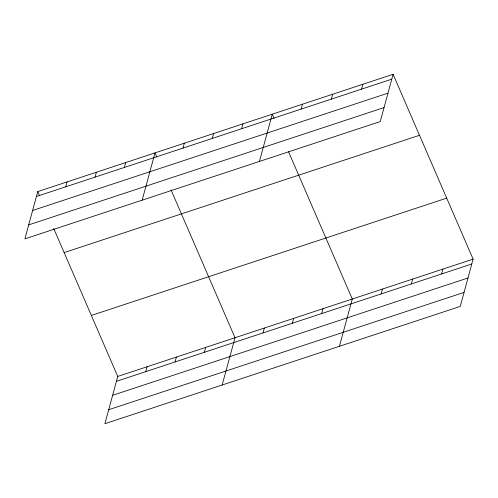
<?xml version="1.0" encoding="UTF-8"?>
<svg xmlns="http://www.w3.org/2000/svg" width="498" height="498" viewBox="0 0 498 498"><rect width="100%" height="100%" fill="white"/><g stroke="black" fill="none" stroke-linecap="round" stroke-linejoin="round"><path stroke-width="0.75" d="M37.742 191.599L24.9 238.872L380.254 121.562L393.096 74.289L37.742 191.599L39.585 195.857M65.736 186.8L67.062 181.926M95.05 177.126L96.375 172.246M124.369 167.446L125.695 162.566M142.167 200.159L155.009 152.886L156.851 157.144M53.709 228.482L117.746 376.438L104.904 423.711L460.258 306.401L473.1 259.128L393.096 74.289M183.003 148.093L184.328 143.212M145.74 371.639L147.066 366.758M212.316 138.413L213.642 133.532M175.053 361.959L176.379 357.085M241.636 128.733L242.962 123.853M204.373 352.285L205.699 347.405M259.433 161.445L272.275 114.173L274.118 118.431M222.17 384.998L235.012 337.725L170.976 189.769M301.153 109.081L302.479 104.207M263.006 332.925L264.332 328.045M331.357 99.114L332.683 94.234M292.32 323.246L293.646 318.371M361.567 89.142L362.893 84.262M321.64 313.572L322.965 308.692M339.437 346.284L352.279 299.012L288.547 151.766M381.157 293.92L382.483 289.039M411.367 283.947L412.693 279.067M441.57 273.975L442.896 269.101M36.416 196.48L391.77 79.17M32.619 210.473L387.967 93.157M28.703 224.884L384.051 107.574M64.142 252.598L419.497 135.288M91.346 315.446L446.7 198.129M117.746 376.438L473.1 259.128M116.42 381.319L471.774 264.002M112.623 395.306L467.971 277.996M108.707 409.723L464.055 292.407"/></g></svg>
